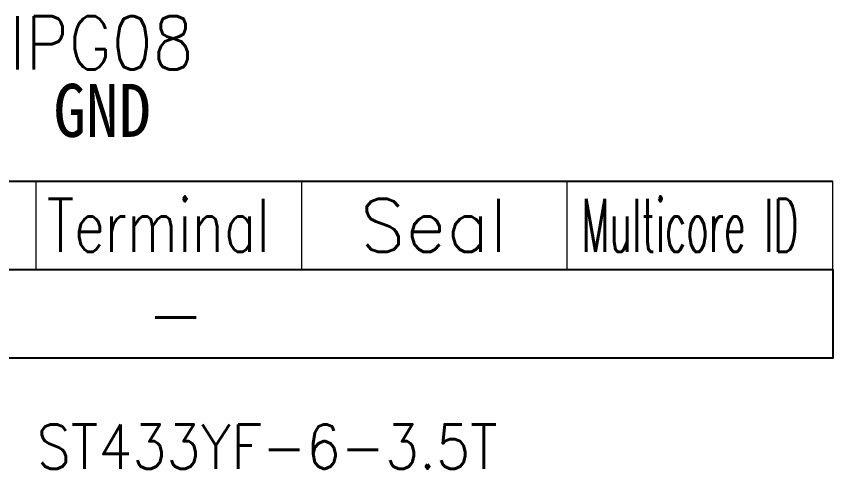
# Model space of a CAD drawing. Header units: inches. Extents: x 47316 to 59086, y 3141 to 11743.
# Drawn here: x 54410.71 to 54456.84, y 8492.3 to 8517.87 of the extents above; entities that cross this region are included whole.
import ezdxf

# ---------------------------------------------------------------- set-up
doc = ezdxf.new("R2010")
doc.units = ezdxf.units.IN
doc.header["$MEASUREMENT"] = 0
doc.styles.get("Standard").update_dxf_attribs({"font": ''})
doc.styles.get('Standard').set_extended_font_data('SimSun')

msp = doc.modelspace()

# ---------------------------------------------------------------- linework, layer by layer
at = {"color": 0, "linetype": 'Continuous', "lineweight": -2}
for p, q in [((54374.337, 8508.553), (54456.837, 8508.553)), ((54374.337, 8503.553), (54456.837, 8503.553))]:
    msp.add_line(p, q, dxfattribs=at)
at = {"color": 7, "linetype": 'Continuous', "lineweight": 15}
for p, q in [((54411.837, 8503.553), (54411.837, 8508.553)), ((54426.837, 8503.553), (54426.837, 8508.553)), ((54441.837, 8503.553), (54441.837, 8508.553)), ((54456.837, 8503.553), (54456.837, 8508.553))]:
    msp.add_line(p, q, dxfattribs=at)
at = {"color": 0, "linetype": 'Continuous', "lineweight": -2}
msp.add_lwpolyline([(54374.337, 8498.553), (54374.337, 8503.553), (54456.837, 8503.553), (54456.837, 8498.553)], close=True, dxfattribs=at)

# ---------------------------------------------------------------- texts
at = {"color": 6, "linetype": 'Continuous', "lineweight": 20, "char_height": 3, "attachment_point": 1}
for s, insert, width in [('\\Fromans.shx;\\W0.9000000000;\\T1.0000000000;\\o\\lIPG08', (54410.315, 8517.87), 11.57143), ('\\f黑体|b0|i0|c1|p0;\\W0.9000000000;\\T1.0000000000;\\o\\lGND', (54412.811, 8514.053), 5.82472)]:
    msp.add_mtext(s, dxfattribs=dict(at, insert=insert, width=width))
at = {"color": 7, "linetype": 'Continuous', "lineweight": 15, "char_height": 3, "attachment_point": 1}
for s, insert, width in [('\\Fromans.shx;\\W0.7480916031;\\T1.0000000000;\\o\\lTerminal', (54412.443, 8507.553), 14), ('\\Fromans.shx;\\W0.5185185185;\\T1.0000000000;\\o\\lMulticore ID', (54442.633, 8507.553), 14), ('\\Fromans.shx;\\W1.0000000000;\\T1.0000000000;\\o\\lSeal', (54430.122, 8507.553), 9.28571)]:
    msp.add_mtext(s, dxfattribs=dict(at, insert=insert, width=width))
at = {"color": 21, "linetype": 'Continuous', "lineweight": 15, "insert": (54418.051, 8502.553), "char_height": 3, "width": 3.71429, "attachment_point": 1}
msp.add_mtext('\\Fromans.shx;\\W1.0000000000;\\T1.0000000000;\\o\\l-', dxfattribs=at)
at = {"color": 42, "linetype": 'Continuous', "lineweight": 15, "insert": (54385.64, 8494.803), "char_height": 2.5, "width": 60.75, "attachment_point": 1}
msp.add_mtext('\\Fromans.shx;\\W0.9000000000;\\T1.0000000000;\\o\\lRING TERM : 1 : ST433YF-6-3.5T', dxfattribs=at)

doc.saveas('drawing.dxf')
